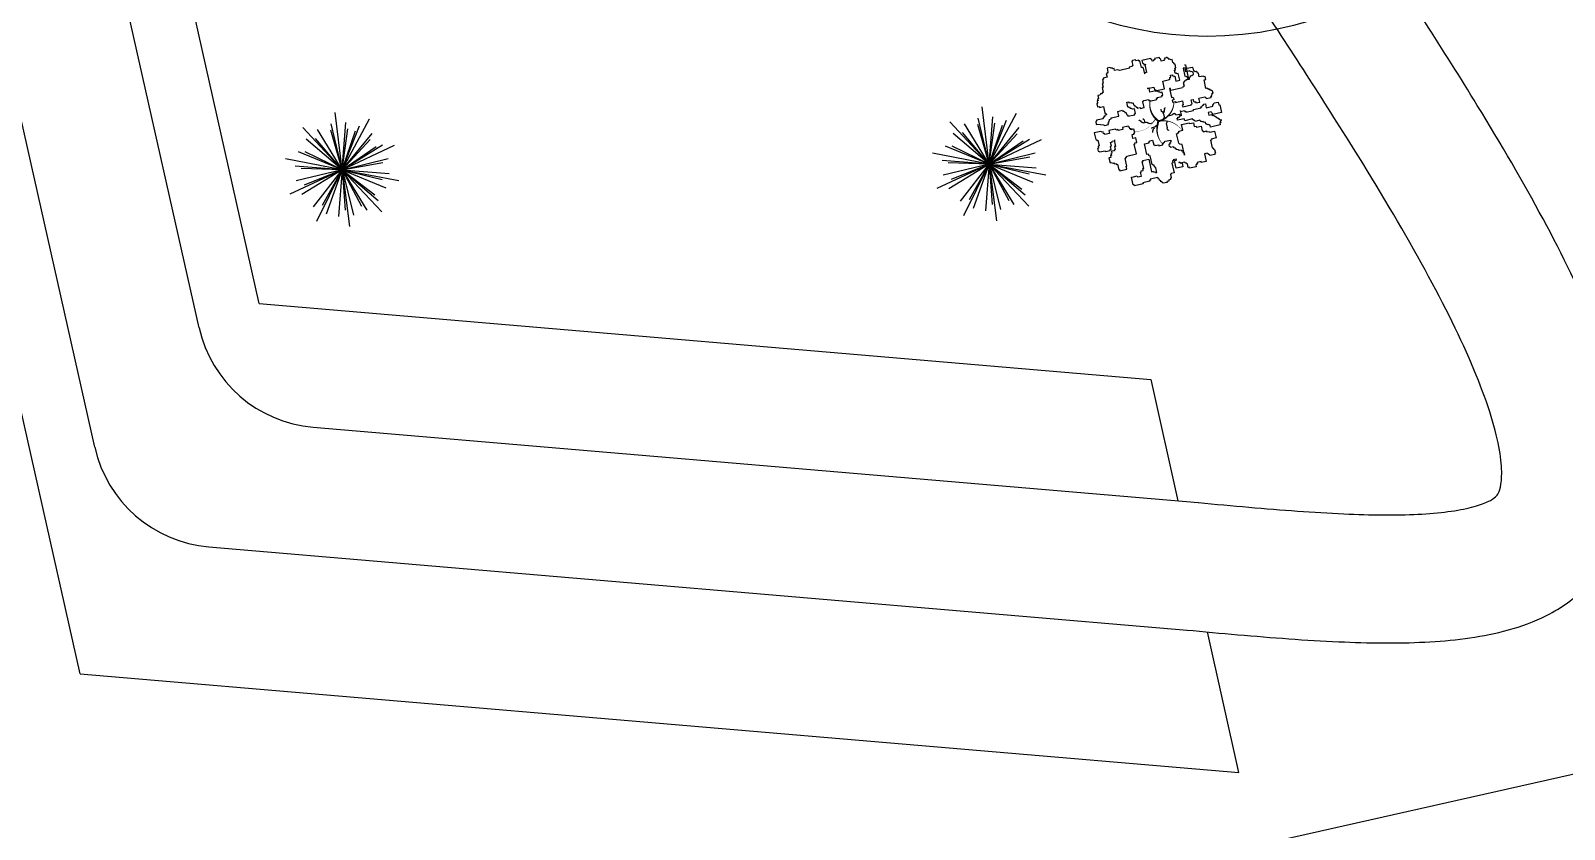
# Model space of a CAD drawing. Header units: inches. Extents: x 40 to 251, y 0 to 175.
# Drawn here: x 166.12 to 202.07, y 55.26 to 73.98 of the extents above; entities that cross this region are included whole.
import ezdxf

# ---------------------------------------------------------------- set-up
doc = ezdxf.new("R2010")
doc.units = ezdxf.units.IN
doc.header["$MEASUREMENT"] = 0
doc.layers.add('CUADRICULA', color=84, linetype='Continuous')
doc.layers.add('SENDAS', color=6, linetype='Continuous')

msp = doc.modelspace()

# ---------------------------------------------------------------- linework, layer by layer
for p, q in [((171.477, 67.581), (169.408, 76.79)), ((167.276, 58.906), (165.207, 68.115)), ((171.477, 67.581), (192.375, 65.802)), ((192.375, 65.802), (193.015, 62.957)), ((163.608, 47.864), (222.483, 61.092)), ((194.444, 56.593), (193.705, 59.884)), ((167.276, 58.906), (194.444, 56.593))]:
    msp.add_line(p, q)
at = {"layer": 'CUADRICULA'}
for p, q in [((173.424, 70.716), (173.256, 72.06)), ((173.422, 70.716), (174.058, 71.912)), ((188.592, 70.85), (188.332, 71.927)), ((188.592, 70.85), (188.424, 72.194)), ((188.59, 70.849), (189.226, 72.045)), ((188.592, 70.85), (188.677, 71.954)), ((173.422, 70.716), (172.496, 71.705)), ((173.422, 70.716), (172.841, 71.66)), ((173.424, 70.716), (173.155, 71.643)), ((173.424, 70.716), (173.164, 71.793)), ((173.422, 70.716), (173.828, 71.747)), ((173.422, 70.716), (173.735, 71.629)), ((173.422, 70.716), (174.127, 71.57)), ((173.424, 70.716), (173.509, 71.821)), ((173.424, 70.716), (173.555, 71.672)), ((188.59, 70.849), (187.664, 71.838)), ((188.59, 70.849), (187.746, 71.567)), ((188.59, 70.849), (187.967, 71.586)), ((188.59, 70.849), (188.009, 71.793)), ((188.592, 70.85), (188.323, 71.776)), ((188.59, 70.849), (188.997, 71.88)), ((188.59, 70.849), (188.903, 71.762)), ((188.59, 70.849), (189.295, 71.704)), ((188.59, 70.849), (189.247, 71.555)), ((188.592, 70.85), (188.723, 71.806)), ((173.422, 70.716), (172.578, 71.434)), ((173.422, 70.716), (172.799, 71.453)), ((173.422, 70.716), (174.079, 71.422)), ((173.422, 70.716), (174.365, 71.297)), ((173.422, 70.716), (174.648, 71.291)), ((173.422, 70.716), (174.22, 71.258)), ((188.59, 70.849), (187.566, 71.272)), ((188.59, 70.849), (187.721, 71.269)), ((188.59, 70.849), (189.533, 71.43)), ((188.59, 70.849), (189.816, 71.425)), ((188.59, 70.849), (189.388, 71.392)), ((173.422, 70.716), (172.091, 70.972)), ((173.422, 70.716), (172.397, 71.138)), ((173.422, 70.716), (172.553, 71.136)), ((173.422, 70.716), (174.498, 70.977)), ((173.422, 70.716), (174.371, 70.887)), ((188.59, 70.849), (187.26, 71.105)), ((188.59, 70.849), (187.364, 70.274)), ((188.59, 70.849), (187.485, 70.934)), ((188.59, 70.849), (187.513, 70.589)), ((188.59, 70.849), (187.625, 70.88)), ((188.59, 70.849), (187.646, 70.269)), ((188.59, 70.849), (187.696, 70.485)), ((188.588, 70.855), (187.91, 69.979)), ((188.588, 70.855), (187.99, 69.639)), ((188.588, 70.855), (188.119, 70.012)), ((188.588, 70.855), (188.214, 69.812)), ((188.591, 70.861), (188.506, 69.757)), ((188.59, 70.849), (189.667, 71.11)), ((188.59, 70.849), (189.539, 71.02)), ((188.59, 70.849), (189.694, 70.764)), ((188.59, 70.849), (189.614, 70.427)), ((188.59, 70.849), (189.434, 70.131)), ((188.59, 70.849), (189.17, 69.906)), ((188.59, 70.849), (189.527, 70.619)), ((188.59, 70.849), (189.352, 70.258)), ((188.59, 70.849), (189.046, 69.999)), ((188.59, 70.849), (189.92, 70.594)), ((188.59, 70.849), (189.516, 69.861)), ((188.591, 70.861), (188.76, 69.517)), ((188.591, 70.861), (188.662, 69.899)), ((188.591, 70.861), (188.852, 69.784)), ((173.422, 70.716), (172.195, 70.141)), ((173.422, 70.716), (172.317, 70.801)), ((173.422, 70.716), (172.345, 70.456)), ((173.422, 70.716), (172.457, 70.747)), ((173.422, 70.716), (172.478, 70.136)), ((173.422, 70.716), (172.528, 70.352)), ((173.42, 70.722), (172.742, 69.845)), ((173.42, 70.722), (172.822, 69.506)), ((173.42, 70.722), (172.95, 69.879)), ((173.42, 70.722), (173.046, 69.679)), ((173.423, 70.728), (173.338, 69.623)), ((173.422, 70.716), (174.348, 69.728)), ((173.422, 70.716), (174.752, 70.461)), ((173.422, 70.716), (173.877, 69.866)), ((173.422, 70.716), (174.184, 70.125)), ((173.422, 70.716), (174.359, 70.486)), ((173.422, 70.716), (174.002, 69.773)), ((173.422, 70.716), (174.265, 69.998)), ((173.422, 70.716), (174.446, 70.294)), ((173.422, 70.716), (174.526, 70.631)), ((173.423, 70.728), (173.684, 69.651)), ((173.423, 70.728), (173.494, 69.766)), ((173.423, 70.728), (173.591, 69.384))]:
    msp.add_line(p, q, dxfattribs=at)
for points in [[(192.743, 73.362), (192.748, 73.339), (192.702, 73.329), (192.707, 73.307), (192.685, 73.301), (192.69, 73.279), (192.622, 73.264), (192.612, 73.309), (192.584, 73.326), (192.579, 73.349), (192.466, 73.324), (192.471, 73.301), (192.448, 73.296), (192.431, 73.268), (192.408, 73.263), (192.398, 73.308), (192.375, 73.303), (192.37, 73.326), (192.166, 73.28), (192.182, 73.212), (192.204, 73.217), (192.214, 73.172), (192.26, 73.182), (192.237, 73.177), (192.278, 72.996), (192.232, 72.986), (192.238, 72.963), (192.207, 73.099), (192.179, 73.117), (192.157, 73.112), (192.121, 73.27), (192.098, 73.265), (192.093, 73.287), (192.025, 73.272), (192.02, 73.295), (191.952, 73.279), (191.935, 73.252), (191.955, 73.161), (191.933, 73.156), (191.938, 73.134), (191.87, 73.118), (191.875, 73.096), (191.648, 73.045), (191.598, 73.057), (191.53, 73.042), (191.52, 73.087), (191.497, 73.082), (191.47, 73.1), (191.447, 73.095), (191.419, 73.112), (191.351, 73.097), (191.372, 73.006), (191.354, 72.979), (191.331, 72.974), (191.352, 72.883), (191.261, 72.863), (191.266, 72.84), (191.244, 72.835), (191.264, 72.745), (191.241, 72.74), (191.262, 72.649), (191.239, 72.644), (191.264, 72.531), (191.242, 72.526), (191.224, 72.498), (191.202, 72.493), (191.184, 72.465), (191.139, 72.455), (191.154, 72.387), (191.131, 72.382), (191.142, 72.337), (191.119, 72.332), (191.129, 72.287), (191.112, 72.259), (191.127, 72.191), (191.172, 72.201), (191.177, 72.179), (191.268, 72.199), (191.303, 72.041), (191.326, 72.046), (191.336, 72.001), (191.291, 71.991), (191.296, 71.968), (191.273, 71.963), (191.278, 71.94), (191.256, 71.935), (191.261, 71.913), (191.102, 71.877), (191.107, 71.854), (191.085, 71.849), (191.1, 71.781), (191.123, 71.786), (191.196, 71.779), (191.269, 71.772), (191.296, 71.754), (191.387, 71.775), (191.377, 71.82), (191.399, 71.825), (191.394, 71.848), (191.412, 71.875), (191.407, 71.898), (191.452, 71.908), (191.447, 71.931), (191.628, 71.971), (191.603, 72.084), (191.716, 72.11), (191.721, 72.087), (191.744, 72.092), (191.771, 72.075), (191.776, 72.052), (191.799, 72.057), (191.809, 72.012), (191.837, 71.994), (191.842, 71.972), (192, 72.007), (191.995, 72.03), (192.018, 72.035), (191.993, 72.148), (191.947, 72.138), (191.92, 72.156), (191.897, 72.151), (191.892, 72.173), (191.869, 72.168), (191.864, 72.191), (191.842, 72.186), (191.816, 72.299), (191.861, 72.309), (191.866, 72.286), (191.912, 72.296), (191.939, 72.279), (191.962, 72.284), (191.972, 72.239), (192, 72.221), (192.005, 72.199), (192.028, 72.204), (192.033, 72.181), (192.055, 72.186), (192.061, 72.164), (192.128, 72.179), (192.134, 72.156), (192.224, 72.176), (192.194, 72.312), (192.211, 72.34), (192.324, 72.365), (192.329, 72.343), (192.352, 72.348), (192.357, 72.325), (192.516, 72.361), (192.511, 72.383), (192.533, 72.388), (192.528, 72.411), (192.641, 72.437), (192.636, 72.459), (192.659, 72.464), (192.644, 72.532), (192.598, 72.522), (192.593, 72.545), (192.548, 72.534), (192.543, 72.557), (192.498, 72.547), (192.493, 72.569), (192.357, 72.539), (192.336, 72.629), (192.291, 72.619), (192.45, 72.655), (192.465, 72.587), (192.487, 72.592), (192.515, 72.574), (192.696, 72.615), (192.656, 72.796), (192.814, 72.832), (192.832, 72.859), (192.827, 72.882), (192.849, 72.887), (192.839, 72.932), (192.884, 72.942), (192.889, 72.92), (192.912, 72.925), (192.917, 72.902), (192.94, 72.907), (192.965, 72.794), (193.056, 72.815), (193.02, 72.973), (192.975, 72.963), (192.97, 72.985), (192.947, 72.98), (192.932, 73.048), (192.955, 73.053), (192.944, 73.099), (192.967, 73.104), (192.947, 73.194), (192.924, 73.189), (192.919, 73.212), (192.891, 73.229), (192.876, 73.297), (192.853, 73.292), (192.826, 73.309), (192.803, 73.304), (192.798, 73.327), (192.775, 73.322), (192.77, 73.344)], [(193.166, 73.172), (193.188, 73.177), (193.265, 72.838), (193.242, 72.833), (193.287, 72.843), (193.282, 72.866), (193.3, 72.893), (193.317, 72.921), (193.34, 72.926), (193.38, 72.959), (193.37, 73.004), (193.32, 73.017), (193.297, 73.011), (193.292, 73.034), (193.201, 73.014), (193.181, 73.104), (193.136, 73.094), (193.176, 72.913), (193.199, 72.918), (193.204, 72.896), (193.227, 72.901), (193.242, 72.833), (193.197, 72.823), (193.202, 72.8), (193.156, 72.79), (193.162, 72.767), (193.139, 72.762), (193.159, 72.672), (193.137, 72.667), (193.119, 72.639), (192.847, 72.578), (192.837, 72.623), (192.815, 72.618), (192.86, 72.414), (192.883, 72.42), (192.911, 72.402), (192.921, 72.357), (192.876, 72.347), (192.886, 72.301), (192.954, 72.317), (192.959, 72.294), (193.117, 72.33), (193.138, 72.239), (193.115, 72.234), (193.125, 72.189), (193.329, 72.235), (193.324, 72.257), (193.346, 72.262), (193.326, 72.353), (193.371, 72.363), (193.381, 72.318), (193.404, 72.323), (193.409, 72.3), (193.432, 72.305), (193.437, 72.283), (193.527, 72.303), (193.507, 72.394), (193.643, 72.424), (193.671, 72.407), (193.676, 72.384), (193.789, 72.409), (193.784, 72.432), (193.807, 72.437), (193.801, 72.46), (193.819, 72.487), (193.814, 72.51), (193.837, 72.515), (193.826, 72.56), (193.799, 72.578), (193.776, 72.573), (193.771, 72.595), (193.748, 72.59), (193.743, 72.613), (193.721, 72.608), (193.693, 72.625), (193.67, 72.62), (193.625, 72.824), (193.67, 72.834), (193.655, 72.902), (193.609, 72.892), (193.604, 72.914), (193.514, 72.894), (193.493, 72.984), (193.471, 72.979), (193.466, 73.002), (193.438, 73.019), (193.415, 73.014), (193.388, 73.032), (193.372, 73.1), (193.345, 73.117), (193.231, 73.092), (193.204, 73.109)], [(193.077, 72.083), (193.168, 72.104), (193.173, 72.081), (193.196, 72.086), (193.201, 72.063), (193.382, 72.104), (193.377, 72.127), (193.558, 72.167), (193.553, 72.19), (193.576, 72.195), (193.593, 72.223), (193.616, 72.228), (193.611, 72.25), (193.656, 72.261), (193.676, 72.17), (193.835, 72.206), (193.83, 72.228), (193.847, 72.256), (193.865, 72.284), (193.955, 72.304), (193.971, 72.236), (193.993, 72.241), (194.034, 72.061), (193.83, 72.015), (193.825, 72.037), (193.797, 72.055), (193.792, 72.077), (193.724, 72.062), (193.74, 71.994), (193.807, 72.01), (193.813, 71.987), (193.858, 71.997), (193.863, 71.975), (193.886, 71.98), (193.891, 71.957), (193.913, 71.962), (193.918, 71.94), (193.946, 71.922), (193.969, 71.927), (193.974, 71.904), (194.001, 71.887), (194.024, 71.892), (194.029, 71.869), (194.007, 71.864), (194.017, 71.819), (193.994, 71.814), (194.004, 71.769), (193.778, 71.718), (193.768, 71.763), (193.745, 71.758), (193.74, 71.781), (193.695, 71.771), (193.69, 71.793), (193.667, 71.788), (193.657, 71.833), (193.612, 71.823), (193.606, 71.846), (193.561, 71.836), (193.556, 71.858), (193.533, 71.853), (193.528, 71.876), (193.415, 71.85), (193.41, 71.873), (193.387, 71.868), (193.382, 71.89), (193.36, 71.885), (193.355, 71.908), (193.174, 71.867), (193.163, 71.912), (193.005, 71.877), (192.995, 71.922), (193.017, 71.927), (193.012, 71.95), (193.058, 71.96), (193.052, 71.983), (193.098, 71.993), (193.072, 72.106)], [(192.253, 71.815), (192.249, 71.831), (192.243, 71.835), (192.241, 71.84), (192.235, 71.844), (192.227, 71.881), (192.22, 71.885), (192.219, 71.891), (192.214, 71.889), (192.213, 71.895), (192.206, 71.899), (192.2, 71.903), (192.197, 71.913)], [(192.685, 72.056), (192.68, 72.055), (192.679, 72.06), (192.672, 72.064), (192.667, 72.063), (192.661, 72.067), (192.654, 72.071), (192.648, 72.075), (192.643, 72.074), (192.641, 72.079), (192.636, 72.078), (192.63, 72.082), (192.618, 72.135)], [(192.663, 71.908), (192.679, 71.911), (192.683, 71.918), (192.682, 71.923), (192.687, 71.924), (192.685, 71.934), (192.689, 71.941), (192.694, 71.942), (192.692, 71.953), (192.697, 71.954), (192.681, 72.027), (192.675, 72.026), (192.671, 72.047), (192.675, 72.054), (192.674, 72.059), (192.684, 72.061), (192.683, 72.067), (192.693, 72.069), (192.692, 72.074), (192.698, 72.075), (192.693, 72.096), (192.697, 72.103), (192.696, 72.108), (192.701, 72.109), (192.699, 72.12), (192.704, 72.121), (192.698, 72.147), (192.702, 72.154), (192.706, 72.16), (192.711, 72.161), (192.71, 72.167), (192.715, 72.168), (192.71, 72.167)], [(192.784, 71.984), (192.879, 72.006), (192.878, 72.011), (192.888, 72.013), (192.893, 72.02), (192.903, 72.022), (192.902, 72.027), (192.907, 72.029), (192.906, 72.034), (192.932, 72.04), (192.933, 72.034), (192.939, 72.036), (192.941, 72.025), (192.946, 72.026), (192.949, 72.016), (192.954, 72.017), (192.956, 72.006), (192.962, 72.008), (192.968, 72.004), (193.052, 72.023), (193.053, 72.017), (193.059, 72.018), (193.062, 72.003), (193.068, 72.004), (193.069, 71.999), (193.074, 72), (193.075, 71.995), (193.08, 71.996), (193.082, 71.99), (193.087, 71.992), (193.089, 71.981)], [(191.958, 71.665), (191.913, 71.655), (191.908, 71.678), (191.885, 71.673), (191.875, 71.718), (191.853, 71.713), (191.847, 71.736), (191.712, 71.705), (191.722, 71.66), (191.609, 71.634), (191.604, 71.657), (191.558, 71.647), (191.553, 71.669), (191.395, 71.634), (191.41, 71.566), (191.297, 71.541), (191.292, 71.563), (191.269, 71.558), (191.259, 71.603), (191.236, 71.598), (191.209, 71.616), (191.05, 71.58), (191.086, 71.422), (191.108, 71.427), (191.113, 71.404), (191.136, 71.409), (191.166, 71.274), (191.144, 71.269), (191.154, 71.223), (191.131, 71.218), (191.147, 71.15), (191.169, 71.156), (191.174, 71.133), (191.31, 71.163), (191.315, 71.141), (191.428, 71.166), (191.423, 71.189), (191.446, 71.194), (191.431, 71.262), (191.453, 71.267), (191.433, 71.357), (191.478, 71.368), (191.473, 71.39), (191.541, 71.405), (191.519, 71.4), (191.549, 71.265), (191.526, 71.26), (191.542, 71.192), (191.519, 71.187), (191.524, 71.164), (191.456, 71.149), (191.466, 71.104), (191.444, 71.098), (191.454, 71.053), (191.431, 71.048), (191.441, 71.003), (191.396, 70.993), (191.421, 70.88), (191.444, 70.885), (191.494, 70.872), (191.517, 70.877), (191.522, 70.855), (191.567, 70.865), (191.573, 70.842), (191.595, 70.847), (191.626, 70.712), (191.648, 70.717), (191.653, 70.694), (191.812, 70.73), (191.797, 70.798), (191.819, 70.803), (191.779, 70.984), (191.801, 70.989), (191.796, 71.011), (191.819, 71.016), (191.814, 71.039), (192.04, 71.09), (191.989, 71.316), (192.012, 71.321), (192.007, 71.344), (192.052, 71.354), (192.027, 71.467), (191.959, 71.452), (191.939, 71.542), (191.984, 71.552), (191.979, 71.575), (192.001, 71.58), (191.981, 71.671), (191.936, 71.66), (191.931, 71.683)], [(191.971, 70.552), (192.061, 70.572), (192.066, 70.549), (192.157, 70.57), (192.137, 70.66), (192.159, 70.665), (192.154, 70.688), (192.2, 70.698), (192.189, 70.743), (192.212, 70.748), (192.176, 70.907), (192.199, 70.912), (192.194, 70.934), (192.33, 70.965), (192.396, 70.671), (192.441, 70.681), (192.446, 70.659), (192.492, 70.669), (192.497, 70.646), (192.519, 70.651), (192.494, 70.764), (192.466, 70.782), (192.456, 70.827), (192.433, 70.822), (192.406, 70.839), (192.36, 71.043), (192.337, 71.038), (192.327, 71.083), (192.282, 71.073), (192.226, 71.322), (192.339, 71.347), (192.334, 71.37), (192.357, 71.375), (192.352, 71.397), (192.419, 71.413), (192.445, 71.3), (192.468, 71.305), (192.473, 71.282), (192.563, 71.302), (192.568, 71.28), (192.659, 71.3), (192.654, 71.323), (192.676, 71.328), (192.671, 71.351), (192.694, 71.356), (192.711, 71.383), (192.847, 71.414), (192.852, 71.391), (192.835, 71.364), (192.84, 71.341), (192.817, 71.336), (192.822, 71.313), (192.8, 71.308), (192.81, 71.263), (192.833, 71.268), (192.838, 71.245), (192.906, 71.261), (192.911, 71.238), (192.933, 71.243), (192.938, 71.22), (192.961, 71.226), (192.966, 71.203), (193.016, 71.191), (193.044, 71.173), (193.089, 71.183), (193.094, 71.161), (193.117, 71.166), (193.127, 71.12), (193.15, 71.125), (193.165, 71.058), (193.109, 71.306), (193.059, 71.319), (193.031, 71.336), (192.98, 71.562), (193.026, 71.573), (193.021, 71.595), (193.043, 71.6), (193.038, 71.623), (193.129, 71.643), (193.098, 71.779), (193.279, 71.82), (193.284, 71.797), (193.375, 71.817), (193.395, 71.727), (193.441, 71.737), (193.446, 71.715), (193.559, 71.74), (193.584, 71.627), (193.607, 71.632), (193.612, 71.609), (193.68, 71.625), (193.685, 71.602), (193.753, 71.617), (193.758, 71.595), (193.871, 71.62), (193.907, 71.462), (193.794, 71.436), (193.799, 71.414), (193.776, 71.409), (193.817, 71.228), (193.839, 71.233), (193.844, 71.21), (193.872, 71.193), (193.892, 71.102), (193.87, 71.097), (193.875, 71.075), (193.762, 71.049), (193.757, 71.072), (193.734, 71.067), (193.729, 71.089), (193.706, 71.084), (193.701, 71.107), (193.633, 71.092), (193.674, 70.911), (193.561, 70.885), (193.556, 70.908), (193.465, 70.887), (193.47, 70.865), (193.447, 70.86), (193.453, 70.837), (193.43, 70.832), (193.44, 70.787), (193.282, 70.751), (193.277, 70.774), (193.254, 70.769), (193.234, 70.859), (193.211, 70.854), (193.206, 70.877), (193.183, 70.872), (193.178, 70.894), (193.065, 70.869), (193.06, 70.891), (193.037, 70.886), (193.06, 70.891), (193.088, 70.874), (193.11, 70.879), (193.131, 70.789), (192.972, 70.753), (192.931, 70.934), (192.977, 70.944), (192.972, 70.967), (192.904, 70.951), (192.909, 70.929), (192.886, 70.924), (192.896, 70.878), (192.874, 70.873), (192.924, 70.647), (192.857, 70.632), (192.839, 70.604), (192.854, 70.536), (192.837, 70.509), (192.842, 70.486), (192.796, 70.476), (192.802, 70.453), (192.756, 70.443), (192.761, 70.421), (192.671, 70.4), (192.643, 70.418), (192.638, 70.44), (192.615, 70.435), (192.61, 70.458), (192.583, 70.475), (192.577, 70.498), (192.555, 70.493), (192.545, 70.538), (192.364, 70.497), (192.369, 70.475), (192.346, 70.47), (192.351, 70.447), (192.193, 70.412), (192.198, 70.389), (191.994, 70.343), (191.989, 70.366), (191.966, 70.361), (191.926, 70.542), (191.971, 70.552)], [(192.415, 71.807), (192.346, 71.792), (192.345, 71.797), (192.34, 71.796), (192.339, 71.801), (192.327, 71.804), (192.321, 71.808), (192.314, 71.812), (192.308, 71.817), (192.296, 71.819), (192.29, 71.824), (192.279, 71.821), (192.278, 71.826), (192.204, 71.81), (192.203, 71.815), (192.192, 71.813), (192.186, 71.817), (192.179, 71.821), (192.173, 71.825), (192.168, 71.824), (192.167, 71.829), (192.16, 71.833), (192.159, 71.838), (192.154, 71.837), (192.15, 71.853), (192.145, 71.852), (192.144, 71.857), (192.138, 71.856), (192.132, 71.86), (192.131, 71.865), (192.126, 71.864), (192.124, 71.869), (192.119, 71.868), (192.118, 71.873), (192.107, 71.871), (192.106, 71.876)], [(192.517, 71.748), (192.496, 71.743), (192.497, 71.738), (192.481, 71.734), (192.482, 71.729), (192.477, 71.728), (192.478, 71.722), (192.457, 71.718), (192.458, 71.712), (192.4, 71.699), (192.403, 71.689), (192.397, 71.688), (192.399, 71.682)], [(192.452, 71.716), (192.459, 71.685), (192.448, 71.682), (192.444, 71.676), (192.446, 71.671), (192.43, 71.667), (192.431, 71.662), (192.426, 71.661), (192.429, 71.645), (192.424, 71.644), (192.425, 71.639), (192.42, 71.637), (192.421, 71.632), (192.417, 71.626), (192.419, 71.615), (192.415, 71.609), (192.419, 71.593)], [(192.764, 71.853), (192.765, 71.848), (192.76, 71.846), (192.756, 71.84), (192.751, 71.839), (192.753, 71.828), (192.748, 71.827), (192.749, 71.822), (192.745, 71.815), (192.746, 71.81), (192.741, 71.809), (192.743, 71.798), (192.738, 71.797), (192.76, 71.697), (192.755, 71.696), (192.763, 71.659), (192.769, 71.661), (192.77, 71.655), (192.786, 71.659), (192.791, 71.633)]]:
    msp.add_lwpolyline(points, dxfattribs=at)
for points in [[(192.554, 71.853, 0.0452, 0.0452, 0), (192.496, 71.91, 0.0452, 0.0181, -0.239139), (192.357, 72.325, 0.0452, 0.0452, -5.387379)], [(192.554, 71.853, 0.0452, 0.0136, 0), (192.554, 71.853, 0.0452, 0.0181, 0.349943), (192.92, 72.309, 0, 0, -13.040706)], [(192.554, 71.853, 0.0271, 0.0271, 0), (192.496, 71.91, 0.0271, 0.00452, 0), (192.387, 71.776, 0.00452, 0.00452, -0.267267), (191.991, 71.625, 0, 0, -17.886062)], [(192.554, 71.853, 0.0452, 0.00904, 0), (192.554, 71.853, 0.0452, 0.0452, 0), (192.534, 71.764, 0.0452, 0.00904, 0.246873), (192.654, 71.323, 0, 0, 75.144739)], [(192.554, 71.853, 0.0271, 0.00452, -0.310972), (193.118, 71.627, 0, 0, -0.105213)]]:
    msp.add_lwpolyline(points, format="xyseb", dxfattribs=at)
at = {"layer": 'CUADRICULA', "extrusion": (0, 0, -1)}
msp.add_circle((-193.697, 82.001), 8.15, dxfattribs=at)
at = {"layer": 'SENDAS'}
for p, q in [((170.067, 67.014), (167.201, 79.769)), ((167.622, 64.212), (165.575, 73.321)), ((172.739, 64.683), (193.487, 62.916)), ((170.294, 61.88), (193.232, 59.927))]:
    msp.add_line(p, q, dxfattribs=at)
for centre in [(172.994, 67.672), (170.549, 64.869)]:
    msp.add_arc(centre, 3, 192.6632, 265.1336, dxfattribs=at)
for points, knots in [([(193.221, 59.928), (193.62, 59.891), (194.02, 59.854), (195.22, 59.75), (196.016, 59.688), (197.482, 59.623), (198.157, 59.614), (199.446, 59.679), (200.059, 59.75), (200.952, 59.979), (201.252, 60.08), (201.875, 60.37), (202.198, 60.577), (202.752, 61.082), (202.985, 61.383), (203.334, 62.028), (203.45, 62.371), (203.588, 63.057), (203.611, 63.401), (203.593, 64.084), (203.552, 64.425), (203.348, 65.518), (203.096, 66.281), (202.442, 67.874), (202.036, 68.703), (201.11, 70.424), (200.59, 71.314), (199.244, 73.514), (198.381, 74.844), (197.502, 76.181)], [0, 0, 0, 0, 0.980017, 0.980017, 2.940051, 2.940051, 4.716003, 4.716003, 6.491956, 6.491956, 7.414651, 7.414651, 8.463585, 8.463585, 9.51252, 9.51252, 10.561454, 10.561454, 11.610388, 11.610388, 12.659323, 12.659323, 14.953808, 14.953808, 17.248294, 17.248294, 19.542779, 19.542779, 22.783018, 22.783018, 22.783018, 22.783018]), ([(193.497, 62.915), (193.893, 62.879), (194.287, 62.843), (195.45, 62.741), (196.202, 62.683), (197.536, 62.623), (198.127, 62.617), (199.152, 62.668), (199.587, 62.727), (200.055, 62.846), (200.179, 62.891), (200.375, 62.98), (200.423, 63.018), (200.488, 63.078), (200.505, 63.1), (200.546, 63.183), (200.569, 63.246), (200.602, 63.453), (200.61, 63.595), (200.586, 63.951), (200.554, 64.165), (200.382, 64.929), (200.157, 65.578), (199.519, 67.031), (199.108, 67.836), (198.151, 69.547), (197.606, 70.455), (196.288, 72.563), (195.492, 73.78), (194.68, 75.013)], [0, 0, 0, 0, 0.974193, 0.974193, 2.922578, 2.922578, 4.70288, 4.70288, 6.483183, 6.483183, 7.384232, 7.384232, 8.49997, 8.49997, 9.615708, 9.615708, 10.731447, 10.731447, 11.847185, 11.847185, 12.962923, 12.962923, 15.366531, 15.366531, 17.770138, 17.770138, 20.173746, 20.173746, 23.172709, 23.172709, 23.172709, 23.172709])]:
    msp.add_open_spline(points, degree=3, knots=knots, dxfattribs=at)

doc.saveas('drawing.dxf')
